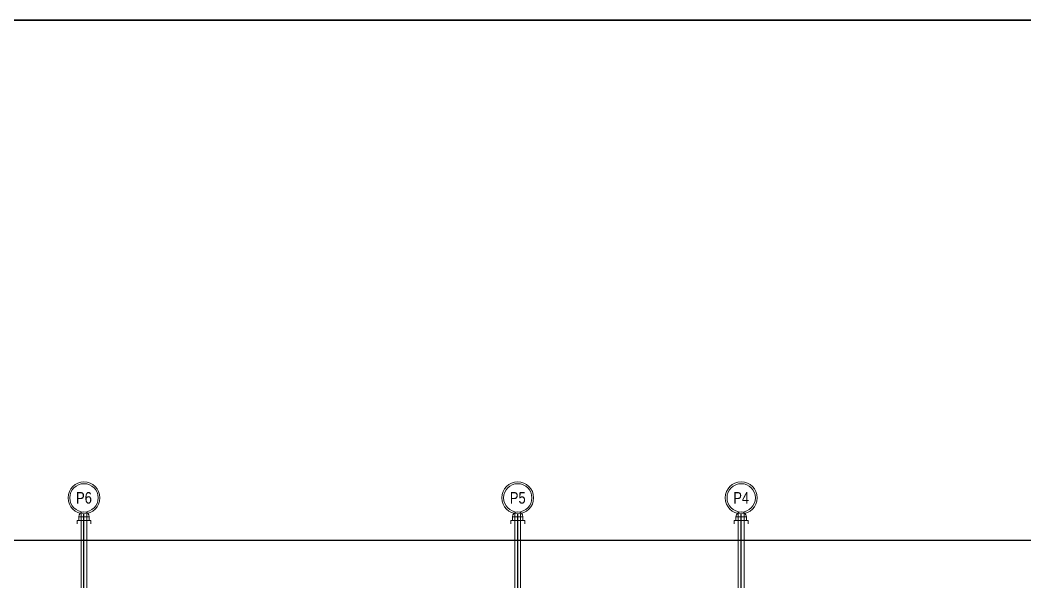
# Model space of a CAD drawing. Header units: centimetres. Extents: x 260714 to 268132, y -444050 to -441150.
# Drawn here: x 263412 to 265150, y -442121 to -441150 of the extents above; entities that cross this region are included whole.
import ezdxf
from ezdxf.enums import TextEntityAlignment as Align

# ---------------------------------------------------------------- set-up
doc = ezdxf.new("R2010")
doc.units = ezdxf.units.CM
doc.linetypes.add('ROTAS_PISSU', pattern=[45, 25, -6, 0, -6, 2, -6])
for name, color, linetype, lineweight in [('ROTAS-PAFTA', 144, 'Continuous', 35), ('ROTAS-SIHHI-KOLON-NO', 6, 'Continuous', 18), ('ROTAS-SIHHI-PIS-SU', 6, 'ROTAS_PISSU', 30), ('ROTAS-SIHHI-PIS-SU-PVC-DETAY', 43, 'Continuous', 13), ('ROTAS-SIHHI-SEMA-BANT', 7, 'Continuous', 25)]:
    doc.layers.add(name, color=color, linetype=linetype, lineweight=lineweight)
doc.styles.add('ROTAS-YAZI', font='arial.ttf')

# ---------------------------------------------------------------- blocks, each defined once
blk = doc.blocks.new('ROTAS-SEMA-HAVALIK')
at = {"color": 43}
for points in [[(-12, 0), (-12, 6), (12, 6), (12, 0)], [(-9, 6), (-9, 12), (9, 12), (9, 6)]]:
    blk.add_lwpolyline(points, dxfattribs=at)
blk.add_arc((0, 12), 9, 0, 180, dxfattribs=at)
blk = doc.blocks.new('ROTAS-SEMA-KOLON-NO')
at = {"color": 6}
blk.add_circle((0, 0), 27.5, dxfattribs=at)
at = {"color": 8}
blk.add_circle((0, 0), 24.5, dxfattribs=at)
at = {"color": 6, "style": 'ROTAS-YAZI', "width": 0.8}
blk.add_attdef('NO', text='', height=20, dxfattribs=at).set_placement((0, 0), align=Align.MIDDLE_CENTER)

msp = doc.modelspace()

# ---------------------------------------------------------------- linework, layer by layer
at = {"layer": 'ROTAS-PAFTA'}
msp.add_lwpolyline([(260714, -444050), (268132, -444050), (268132, -441150), (260714, -441150), (260714, -444050)], dxfattribs=at)
at = {"layer": 'ROTAS-SIHHI-PIS-SU', "linetype": 'Continuous'}
for p, q in [((263522.2, -442519), (263522.2, -442003.5)), ((264272.5, -442519), (264272.5, -442003.5)), ((264659, -442519), (264659, -442003.5))]:
    msp.add_line(p, q, dxfattribs=at)
at = {"layer": 'ROTAS-SIHHI-PIS-SU-PVC-DETAY'}
for p, q in [((263517.2, -442519), (263517.2, -442003.5)), ((263527.2, -442519), (263527.2, -442003.5)), ((264267.5, -442519), (264267.5, -442003.5)), ((264277.5, -442519), (264277.5, -442003.5)), ((264654, -442519), (264654, -442003.5)), ((264664, -442519), (264664, -442003.5))]:
    msp.add_line(p, q, dxfattribs=at)
at = {"layer": 'ROTAS-SIHHI-SEMA-BANT'}
msp.add_line((260770, -442049), (268070, -442049), dxfattribs=at)

# ---------------------------------------------------------------- block references
at = {"layer": 'ROTAS-SIHHI-KOLON-NO'}
for p, values in [((263522.2, -441976), {'NO': 'P6'}), ((264272.5, -441976), {'NO': 'P5'}), ((264659, -441976), {'NO': 'P4'})]:
    msp.add_blockref('ROTAS-SEMA-KOLON-NO', p, dxfattribs=at).add_auto_attribs(values)
at = {"layer": 'ROTAS-SIHHI-PIS-SU-PVC-DETAY'}
for p in [(263522.2, -442021), (264272.5, -442021), (264659, -442021)]:
    msp.add_blockref('ROTAS-SEMA-HAVALIK', p, dxfattribs=at)

doc.saveas('drawing.dxf')
